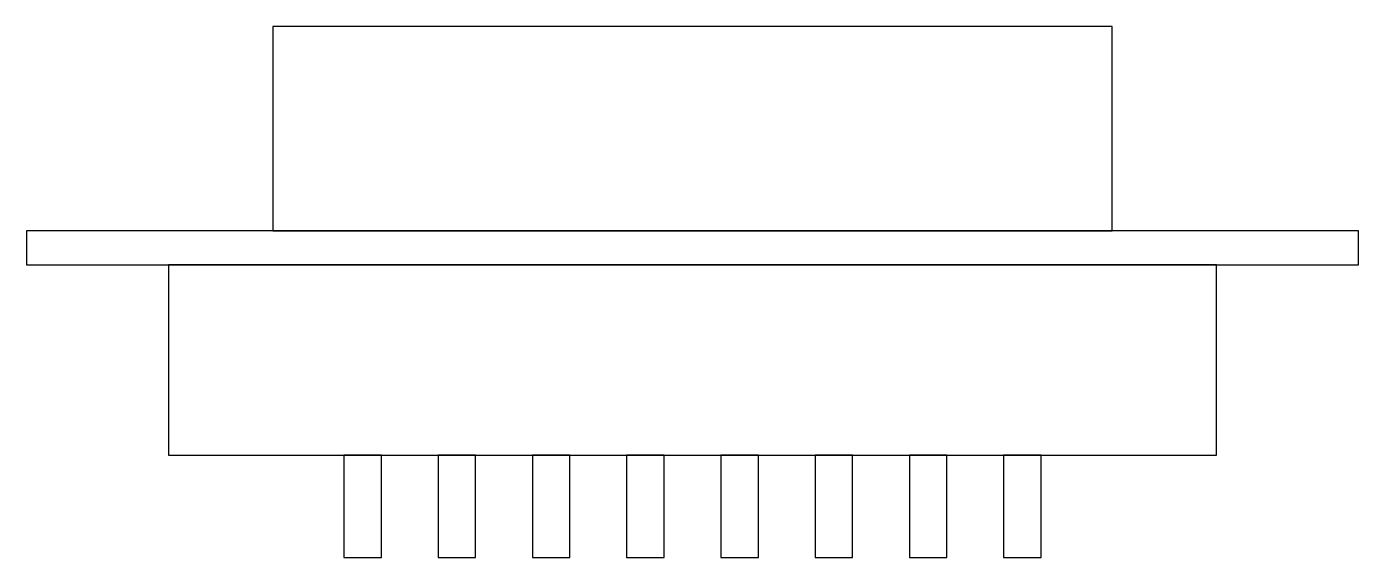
# Model space of a CAD drawing. Header units: millimetres. Extents: x -19.6 to 19.6, y -9.6 to 6.
import ezdxf

# ---------------------------------------------------------------- set-up
doc = ezdxf.new("R2010")
doc.units = ezdxf.units.MM

msp = doc.modelspace()

# ---------------------------------------------------------------- linework, layer by layer
at = {"color": 0}
for points in [[(-12.33, 0), (12.33, 0), (12.33, 6), (-12.33, 6)], [(-19.57, -1), (19.57, -1), (19.57, 0), (-19.57, 0)], [(-15.4, -6.6), (15.4, -6.6), (15.4, -1), (-15.4, -1)], [(-10.245, -9.6), (-9.145, -9.6), (-9.145, -6.6), (-10.245, -6.6)], [(-7.475, -9.6), (-6.375, -9.6), (-6.375, -6.6), (-7.475, -6.6)], [(-4.705, -9.6), (-3.605, -9.6), (-3.605, -6.6), (-4.705, -6.6)], [(-1.935, -9.6), (-0.835, -9.6), (-0.835, -6.6), (-1.935, -6.6)], [(0.835, -9.6), (1.935, -9.6), (1.935, -6.6), (0.835, -6.6)], [(3.605, -9.6), (4.705, -9.6), (4.705, -6.6), (3.605, -6.6)], [(6.375, -9.6), (7.475, -9.6), (7.475, -6.6), (6.375, -6.6)], [(9.145, -9.6), (10.245, -9.6), (10.245, -6.6), (9.145, -6.6)]]:
    msp.add_lwpolyline(points, close=True, dxfattribs=at)

doc.saveas('drawing.dxf')
